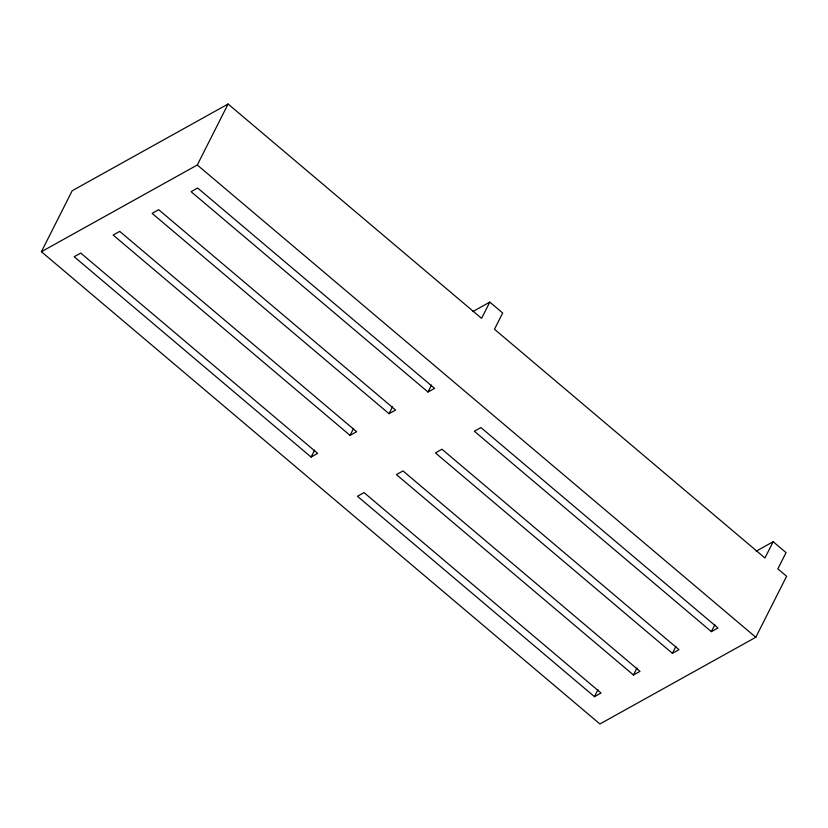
<?xml version="1.0" encoding="UTF-8"?>
<svg xmlns="http://www.w3.org/2000/svg" width="828" height="828" viewBox="0 0 828 828"><rect width="100%" height="100%" fill="white"/><g stroke="black" fill="none" stroke-linecap="round" stroke-linejoin="round"><path stroke-width="1.24" d="M41.4 251.722L72.202 190.73L228.093 104.017L481.585 318.366L489.803 302.106L502.679 312.994L494.471 329.254L764.958 557.989L773.176 541.719L786.051 552.618L777.844 568.877L786.6 576.278L755.798 637.27L599.907 723.982L41.4 251.722L197.292 165L228.093 104.017M311.09 457.056L317.662 453.392L80.751 253.068L74.178 256.732L311.09 457.056L314.578 450.142M350.058 435.373L356.64 431.719L119.729 231.395L113.146 235.048L350.058 435.373L353.556 428.469M389.036 413.7L395.608 410.036L158.697 209.712L152.124 213.365L389.036 413.7L392.524 406.786M428.004 392.017L434.586 388.363L197.675 188.028L191.092 191.692L428.004 392.017L431.502 385.113M594.463 696.669L601.045 693.015L364.041 492.608L357.458 496.262L594.463 696.669L597.951 689.765M633.441 674.996L640.013 671.332L403.008 470.925L396.436 474.589L633.441 674.996L636.929 668.082M672.408 653.313L678.981 649.659L441.986 449.252L435.404 452.906L672.408 653.313L675.896 646.399M711.376 631.64L717.959 627.976L480.954 427.569L474.372 431.233L711.376 631.64L714.875 624.726M472.86 311.535L489.803 302.106M756.233 551.148L773.176 541.719M197.292 165L755.798 637.27"/></g></svg>
